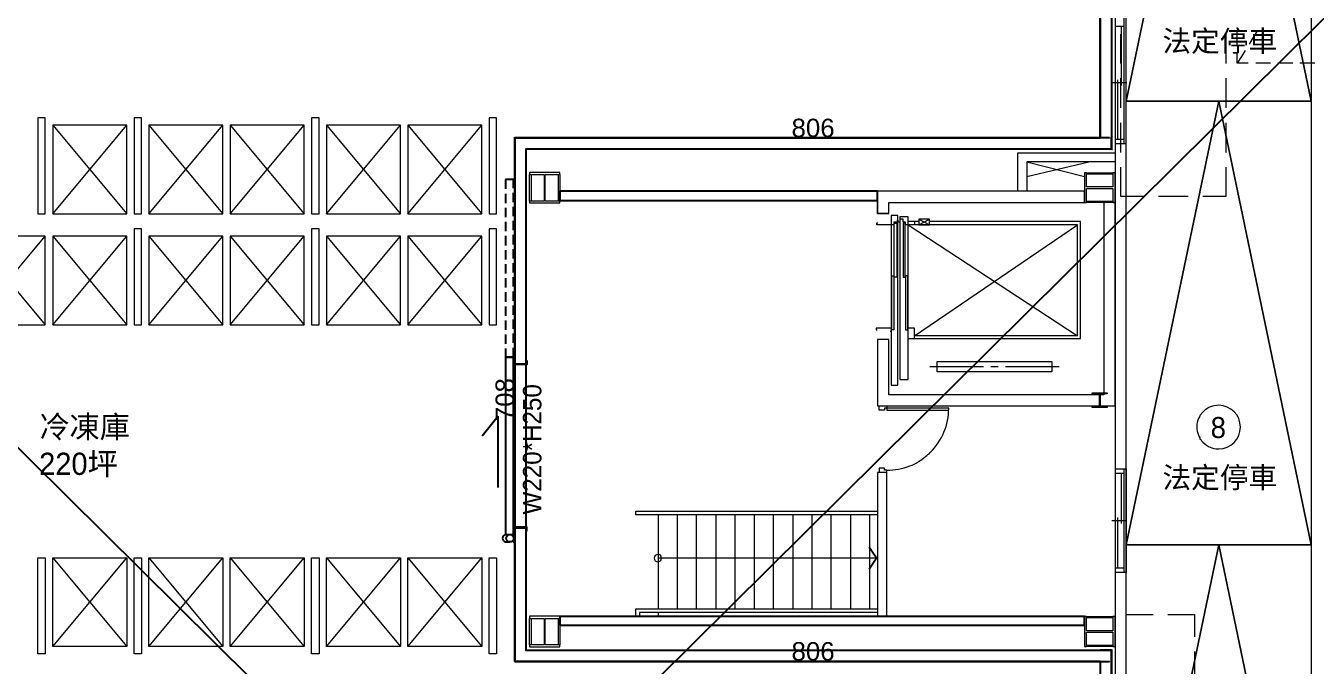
# Model space of a CAD drawing. Header units: millimetres. Extents: x -15161 to 10473752, y -72817 to 33960.
# Drawn here: x 37351 to 39095, y 1664 to 2530 of the extents above; entities that cross this region are included whole.
import ezdxf

# ---------------------------------------------------------------- set-up
doc = ezdxf.new("R2010")
doc.units = ezdxf.units.MM
doc.linetypes.add('HIDDEN', pattern=[9.525, 6.35, -3.175])
for name, color, linetype in [('PDF_單色填滿', 7, 'Continuous'), ('PDF_幾何圖形', 7, 'Continuous'), ('PDF_文字', 7, 'Continuous')]:
    doc.layers.add(name, color=color, linetype=linetype)
doc.layers.add('添利-門', color=150, linetype='Continuous', lineweight=25)
doc.styles.add('PDF PMingLiU', font='PMingLiU.ttf')
doc.styles.get("Standard").update_dxf_attribs({"font": 'arial.ttf'})
doc.dimstyles.new('ISO-25', dxfattribs={"dimtxt": 25, "dimasz": 2.5, "dimexe": 1.25, "dimexo": 0.625, "dimtad": 1, "dimdec": 0, "dimtxsty": 'Standard', "dimcen": 2.5, "dimadec": 0, "dimazin": 0, "dimtfac": 1, "dimtdec": 0, "dimtmove": 0, "dimatfit": 3, "dimfxl": 1, "dimarcsym": 0})

# ---------------------------------------------------------------- blocks, each defined once
blk = doc.blocks.new('拆除後的建築底圖1131126')
for points in [[(11839, 2294.3), (12268.7, 2294.3), (12268.7, 2306.5), (11839, 2306.5)], [(11839, 1720.1), (12548.1, 1720.1), (12548.1, 1731.6), (11839, 1731.6)]]:
    blk.add_lwpolyline(points, close=True)
at = {"layer": 'PDF_單色填滿', "lineweight": 0}
for points in [[(12259, 1825.1), (12256, 1825.1), (12268.7, 1810.7), (12265.7, 1810.7)], [(12268.7, 1810.7), (12265.7, 1810.7), (12259, 1795.9), (12256, 1795.9)]]:
    blk.add_solid(points, dxfattribs=at)
at = {"layer": 'PDF_幾何圖形', "lineweight": 0}
for points in [[(12854.7, 2428.5), (12729.8, 3028.9), (12604.5, 2428.5), (12729.8, 3028.9)], [(12604.5, 2428.5), (12604.5, 3028.9), (12854.7, 3028.9), (12854.7, 2428.5)], [(12854.7, 1828.5), (12729.8, 2428.5), (12604.5, 1828.5), (12729.8, 2428.5)], [(12604.5, 1828.5), (12604.5, 2428.5), (12854.7, 2428.5), (12854.7, 1828.5)], [(11798.3, 2293.4), (11798.3, 2290.9), (11839, 2290.9), (11839, 2293.4), (11819.5, 2293.4), (11819.5, 2329.4), (11839, 2329.4), (11839, 2331.9), (11798.3, 2331.9), (11798.3, 2329.4), (11817.8, 2329.4), (11817.8, 2293.4)], [(11798.3, 2293.4), (11798.3, 2329.4), (11800.4, 2329.4), (11800.4, 2293.4)], [(11837.3, 2293.4), (11837.3, 2329.4), (11839, 2329.4), (11839, 2293.4)], [(12586.7, 2291.3), (12589.6, 2291.3), (12589.6, 2331.5), (12586.7, 2331.5), (12586.7, 2312.5), (12551.1, 2312.5), (12551.1, 2331.5), (12548.1, 2331.5), (12548.1, 2291.3), (12551.1, 2291.3), (12551.1, 2310.3), (12586.7, 2310.3)], [(12551.1, 2329.8), (12551.1, 2331.5), (12586.7, 2331.5), (12586.7, 2329.8)], [(12268.7, 2276.5), (12283.9, 2276.5), (12283.9, 2291.3), (12548.1, 2291.3), (12548.1, 2306.5), (12268.7, 2306.5)], [(12268.7, 2106.3), (12268.7, 2016.5), (12589.6, 2016.5), (12589.6, 2291.3), (12574.4, 2291.3), (12574.4, 2031.3), (12283.9, 2031.3), (12283.9, 2106.3)], [(12551.1, 2291.3), (12551.1, 2293), (12586.7, 2293), (12586.7, 2291.3)], [(12295.8, 2044.4), (12295.8, 2273.9), (12286.9, 2273.9), (12286.9, 2044.4)], [(12309.8, 2052.1), (12309.8, 2271.8), (12298.8, 2271.8), (12298.8, 2052.1)], [(12338.6, 2261.2), (12338.6, 2268.9), (12324.2, 2268.9), (12324.2, 2261.2)], [(12291.1, 2190.5), (12291.1, 2263.3), (12294.5, 2263.3), (12294.5, 2190.5)], [(12306, 2190.5), (12306, 2263.3), (12303, 2263.3), (12303, 2190.5)], [(12287.8, 2119.4), (12287.8, 2192.2), (12290.7, 2192.2), (12290.7, 2119.4)], [(12309.4, 2119.4), (12309.4, 2192.2), (12306.4, 2192.2), (12306.4, 2119.4)], [(12504.1, 2076.2), (12504.1, 2062.2), (12349.2, 2062.2), (12349.2, 2076.2)], [(12558.7, 2032.6), (12558.7, 2033.9), (12579.1, 2033.9), (12579.1, 2032.6), (12569.3, 2032.6), (12569.3, 2015.2), (12579.1, 2015.2), (12579.1, 2014), (12558.7, 2014), (12558.7, 2015.2), (12568.5, 2015.2), (12568.5, 2032.6)], [(12854.7, 1228.6), (12729.8, 1828.5), (12604.5, 1228.6), (12729.8, 1828.5)], [(12604.5, 1228.6), (12604.5, 1828.5), (12854.7, 1828.5), (12854.7, 1228.6)], [(12854.7, 1828.5), (12854.7, 1228.6), (12604.5, 1228.6), (12604.5, 1828.5)], [(11798.3, 1693.4), (11798.3, 1690.5), (11839, 1690.5), (11839, 1693.4), (11819.5, 1693.4), (11819.5, 1729), (11839, 1729), (11839, 1732), (11798.3, 1732), (11798.3, 1729), (11817.8, 1729), (11817.8, 1693.4)], [(11798.3, 1693.4), (11798.3, 1729), (11800.4, 1729), (11800.4, 1693.4)], [(11837.3, 1693.4), (11837.3, 1729), (11839, 1729), (11839, 1693.4)], [(12586.7, 1690.9), (12589.6, 1690.9), (12589.6, 1731.6), (12586.7, 1731.6), (12586.7, 1712.1), (12551.1, 1712.1), (12551.1, 1731.6), (12548.1, 1731.6), (12548.1, 1690.9), (12551.1, 1690.9), (12551.1, 1710.4), (12586.7, 1710.4)], [(12551.1, 1729.9), (12551.1, 1731.6), (12586.7, 1731.6), (12586.7, 1729.9)], [(12551.1, 1690.9), (12551.1, 1693), (12586.7, 1693), (12586.7, 1690.9)]]:
    blk.add_lwpolyline(points, close=True, dxfattribs=at)
at = {"layer": 'PDF_幾何圖形', "lineweight": 5}
for points in [[(12604.5, 2428.5), (12604.5, 3028.9), (12854.7, 3028.9), (12854.7, 2428.5)], [(12604.5, 1828.5), (12604.5, 2428.5), (12854.7, 2428.5), (12854.7, 1828.5)], [(12604.5, 1228.6), (12604.5, 1828.5), (12854.7, 1828.5), (12854.7, 1228.6)]]:
    blk.add_lwpolyline(points, close=True, dxfattribs=at)
at = {"layer": 'PDF_幾何圖形', "lineweight": 0}
blk.add_lwpolyline([(13204.8, 3028.9), (12854.7, 3028.9, -0.000209), (12854.3, 625.2)], format="xyb", dxfattribs=at)
for points in [[(12589.6, 2851.5), (12589.6, 2371.3), (12604.5, 2371.3), (12604.5, 2851.5)], [(12601.5, 2851.5), (12601.5, 2371.3)], [(12589.6, 2529.7), (12601.5, 2529.7)], [(12597.7, 2529.7), (12597.7, 2449.6)], [(12754.8, 2504.3), (12754.8, 2524.6)], [(12781.4, 2522.5), (12775.9, 2514), (12770.9, 2505.5)], [(12765.4, 2497.1), (12760.3, 2488.6), (12754.8, 2479.7)], [(12769.6, 2479.7), (12754.8, 2479.7), (12754.8, 2494.5)], [(12799.7, 2479.7), (12779.8, 2479.7)], [(12829.7, 2479.7), (12809.8, 2479.7)], [(12859.8, 2479.7), (12839.5, 2479.7)], [(12585.4, 2453.5), (12605.7, 2453.5)], [(12593.5, 2377.2), (12593.5, 2457.3)], [(12589.6, 2378.9), (12589.6, 1931.4), (12604.5, 1931.4), (12604.5, 2378.9)], [(12589.6, 2377.2), (12601.5, 2377.2)], [(12458, 2306.5), (12458, 2358.6), (12589.6, 2358.6)], [(12470.2, 2346.3), (12548.1, 2326.4)], [(12470.2, 2326.4), (12554.1, 2346.3)], [(12589.6, 2346.3), (12470.2, 2346.3), (12470.2, 2306.5)], [(12268.7, 2276.5), (12283.9, 2276.5), (12268.7, 2276.5), (12268.7, 2306.5)], [(12294.5, 2267.6), (12295.8, 2267.6), (12295.8, 2264.6), (12290.7, 2264.6), (12290.7, 2261.2), (12267.4, 2261.2), (12267.4, 2263.8), (12269.1, 2263.8)], [(12318.7, 2265.5), (12318.7, 2261.2), (12306.4, 2261.2), (12306.4, 2264.6), (12303.4, 2264.6), (12303.4, 2268.9), (12298.8, 2268.9), (12298.8, 2264.6), (12297.5, 2264.6)], [(12324.2, 2268.9), (12338.6, 2261.2)], [(12324.2, 2261.2), (12338.6, 2268.9)], [(12309.8, 2107.5), (12543.1, 2107.5), (12543.1, 2265.5), (12338.6, 2265.5)], [(12324.2, 2265.5), (12309.8, 2265.5)], [(12309.8, 2261.2), (12538.8, 2111.3), (12538.8, 2261.2), (12318.7, 2261.2)], [(12538.8, 2111.3), (12318.7, 2111.3), (12538.8, 2261.2)], [(12285.6, 2117.3), (12287.3, 2117.3), (12287.3, 2121.5), (12266.6, 2121.5), (12266.6, 2119), (12268.3, 2119)], [(12318.7, 2107.5), (12318.7, 2121.5), (12309.8, 2121.5)], [(12574.4, 2031.3), (12283.9, 2031.3), (12283.9, 2106.3), (12268.7, 2106.3), (12268.7, 2016.5)], [(12411.8, 2069.4), (12339.4, 2069.4)], [(12431.7, 2069.4), (12421.6, 2069.4)], [(12513.9, 2069.4), (12441.5, 2069.4)], [(12268.7, 2016.5), (12281, 2016.5), (12281, 2013.5), (12278, 2013.5), (12278, 2010.6), (12270.8, 2010.6), (12270.8, 2016.5)], [(12364.8, 2013.5), (12281, 2013.5), (12281, 2010.6), (12364.8, 2010.6)], [(12281, 1732), (12281, 1926.3), (12268.7, 1926.3), (12268.7, 1732)], [(12281, 1926.3), (12281, 1929.3), (12278, 1929.3), (12278, 1932.2), (12270.8, 1932.2), (12270.8, 1926.3)], [(12589.6, 1931.4), (12589.6, 1791.3)], [(12589.6, 1925.5), (12601.5, 1925.5)], [(12597.7, 1925.5), (12597.7, 1857.3)], [(12601.5, 1931.4), (12601.5, 1791.3)], [(12604.5, 1931.4), (12604.5, 1791.3)], [(12268.7, 1869.2), (11941.8, 1869.2), (11941.8, 1874.2), (12268.7, 1874.2)], [(11971.9, 1869.2), (11971.9, 1742.1)], [(11997.7, 1869.2), (11997.7, 1742.1)], [(12023.6, 1869.2), (12023.6, 1742.1)], [(12049.8, 1869.2), (12049.8, 1742.1)], [(12075.6, 1869.2), (12075.6, 1742.1)], [(12101.9, 1869.2), (12101.9, 1742.1)], [(12127.7, 1869.2), (12127.7, 1742.1)], [(12154, 1869.2), (12154, 1742.1)], [(12179.8, 1869.2), (12179.8, 1742.1)], [(12205.6, 1869.2), (12205.6, 1742.1)], [(12231.9, 1869.2), (12231.9, 1742.1)], [(12257.7, 1869.2), (12257.7, 1742.1)], [(12585.4, 1861.5), (12605.7, 1861.5)], [(12593.5, 1797.2), (12593.5, 1865.4)], [(12268.7, 1810.7), (11971.9, 1810.7)], [(12589.6, 1797.2), (12601.5, 1797.2)], [(12604.5, 1651.1), (12604.5, 1791.3), (12589.6, 1791.3), (12589.6, 1651.1)], [(11941.8, 1732), (11941.8, 1742.1), (12268.7, 1742.1)], [(12268.7, 1737.1), (11946.9, 1737.1), (11946.9, 1732)], [(11971.9, 1737.1), (11971.9, 1732)], [(12604.5, 1734.5), (12640.9, 1734.5)], [(12660.8, 1734.5), (12697.2, 1734.5), (12697.2, 1704)], [(12697.2, 1684.1), (12697.2, 1643.9)]]:
    blk.add_lwpolyline(points, dxfattribs=at)
at = {"layer": 'PDF_幾何圖形', "lineweight": 5}
for points in [[(12597.3, 2479.3), (12597.3, 2519.1)], [(12739.5, 2519.1), (12739.5, 2479.3)], [(12754.8, 2504.3), (12754.8, 2524.6)], [(12781.4, 2522.5), (12775.9, 2514), (12770.9, 2505.5)], [(12765.4, 2497.1), (12760.3, 2488.6), (12754.8, 2479.7)], [(12769.6, 2479.7), (12754.8, 2479.7), (12754.8, 2494.5)], [(12799.7, 2479.7), (12779.8, 2479.7)], [(12829.7, 2479.7), (12809.8, 2479.7)], [(12859.8, 2479.7), (12839.5, 2479.7)], [(12597.3, 2419.2), (12597.3, 2459.4)], [(12739.5, 2459.4), (12739.5, 2419.2)], [(12597.3, 2359), (12597.3, 2399.3)], [(12739.5, 2399.3), (12739.5, 2359)], [(12628.2, 2299.3), (12597.3, 2299.3), (12597.3, 2339.1)], [(12739.5, 2339.1), (12739.5, 2299.3), (12708.2, 2299.3)], [(12688.3, 2299.3), (12648.5, 2299.3)], [(12709, 2008.9), (12706.5, 2006.3), (12706.1, 2005.1)], [(12702.3, 1976.7), (12702.7, 1975.4), (12703.1, 1974.6), (12704, 1973.3), (12704.4, 1972)]]:
    blk.add_lwpolyline(points, dxfattribs=at)
at = {"layer": 'PDF_幾何圖形', "lineweight": 0}
blk.add_arc((12283.4, 2007.4), 77.8, 291.8349, 310.0922, dxfattribs=at)
for points in [[(12339.8, 1953.4), (12356, 1970.1), (12364.8, 1990.3), (12364.8, 2013.5)], [(12333.5, 1947.9), (12335.8, 1949.9), (12337.6, 1950.9), (12339.8, 1953.4)], [(12281, 1929.3), (12291.8, 1929.3), (12302.2, 1931.7), (12312.3, 1935.2)], [(11976.6, 1810.7), (11976.8, 1817.8), (11966.1, 1816.6), (11966.8, 1810.7)], [(11966.8, 1810.7), (11966.2, 1804), (11977.2, 1803.6), (11976.6, 1810.7)]]:
    blk.add_open_spline(points, degree=3, dxfattribs=at)
at = {"layer": 'PDF_幾何圖形', "lineweight": 5}
for points in [[(12729.8, 2017.4), (12720.9, 2016.8), (12715.8, 2014.7), (12709, 2008.9)], [(12759, 1987.7), (12759.2, 2004.1), (12746, 2016.9), (12729.8, 2017.4)], [(12702.7, 2000), (12701.2, 1995.6), (12699.8, 1992.5), (12700.2, 1987.7)], [(12706.1, 2005.1), (12703.6, 2003), (12704.6, 2002.8), (12702.7, 2000)], [(12700.2, 1987.7), (12699.8, 1983.7), (12700.8, 1980.3), (12702.3, 1976.7)], [(12704.4, 1972), (12708.1, 1968.7), (12704.5, 1970.8), (12708.2, 1967.4)], [(12729.8, 1958.1), (12746.1, 1958.4), (12759.2, 1971.5), (12759, 1987.7)], [(12708.2, 1967.4), (12715.9, 1960.5), (12719.6, 1958.9), (12729.8, 1958.1)]]:
    blk.add_open_spline(points, degree=3, dxfattribs=at)
at = {"layer": 'PDF_文字', "attachment_point": 4, "style": 'PDF PMingLiU'}
for s, insert, char_height in [('法定停車', (12653.6, 2508.1), 28.45), ('8', (12718.8, 1986.9), 28.4), ('法定停車', (12653.6, 1917.9), 28.45)]:
    blk.add_mtext(s, dxfattribs=dict(at, insert=insert, char_height=char_height))
blk = doc.blocks.new('*D36')
at = {"color": 0, "lineweight": -2, "transparency": 16777216}
for p, q in [((38817.9, 2883.4), (38817.9, 2366.1)), ((38818.5, 2885.9), (38819.2, 2885.9)), ((38818.5, 2363.6), (38819.2, 2363.6))]:
    blk.add_line(p, q, dxfattribs=at)
at = {"color": 0, "transparency": 16777216}
for points in [[(38817.5, 2883.4), (38818.3, 2883.4), (38817.9, 2885.9)], [(38817.5, 2366.1), (38818.3, 2366.1), (38817.9, 2363.6)]]:
    blk.add_solid(points, dxfattribs=at)
at = {"layer": 'Defpoints', "color": 0, "transparency": 16777216}
for p in [(38817.9, 2885.9), (38817.9, 2363.6), (38817.9, 2363.6)]:
    blk.add_point(p, dxfattribs=at)
at = {"color": 0, "transparency": 16777216, "insert": (38804.5, 2624.8), "char_height": 25, "attachment_point": 5, "rotation": 90}
blk.add_mtext('522', dxfattribs=at)
blk = doc.blocks.new('*D37')
at = {"color": 0, "lineweight": -2, "transparency": 16777216}
for p, q in [((38011.6, 2364.2), (38011.6, 2379.9)), ((38815.4, 2378.6), (38014.1, 2378.6)), ((38817.9, 2364.2), (38817.9, 2379.9))]:
    blk.add_line(p, q, dxfattribs=at)
at = {"color": 0, "transparency": 16777216}
for points in [[(38014.1, 2379), (38014.1, 2378.2), (38011.6, 2378.6)], [(38815.4, 2379), (38815.4, 2378.2), (38817.9, 2378.6)]]:
    blk.add_solid(points, dxfattribs=at)
at = {"layer": 'Defpoints', "color": 0, "transparency": 16777216}
for p in [(38011.6, 2378.6), (38011.6, 2363.6), (38817.9, 2363.6)]:
    blk.add_point(p, dxfattribs=at)
at = {"color": 0, "transparency": 16777216, "insert": (38414.7, 2392), "char_height": 25, "attachment_point": 5}
blk.add_mtext('806', dxfattribs=at)
blk = doc.blocks.new('*D38')
at = {"color": 0, "lineweight": -2, "transparency": 16777216}
for p, q in [((38011.6, 2376.1), (38011.6, 1673.4)), ((38012.2, 2378.6), (38012.8, 2378.6)), ((38012.2, 1670.9), (38012.8, 1670.9))]:
    blk.add_line(p, q, dxfattribs=at)
at = {"color": 0, "transparency": 16777216}
for points in [[(38011.1, 2376.1), (38012, 2376.1), (38011.6, 2378.6)], [(38011.1, 1673.4), (38012, 1673.4), (38011.6, 1670.9)]]:
    blk.add_solid(points, dxfattribs=at)
at = {"layer": 'Defpoints', "color": 0, "transparency": 16777216}
for p in [(38011.6, 2378.6), (38011.6, 1670.9), (38011.6, 1670.9)]:
    blk.add_point(p, dxfattribs=at)
at = {"color": 0, "transparency": 16777216, "insert": (37998.2, 2024.8), "char_height": 25, "attachment_point": 5, "rotation": 90}
blk.add_mtext('708', dxfattribs=at)
blk = doc.blocks.new('*D39')
at = {"color": 0, "lineweight": -2, "transparency": 16777216}
for p, q in [((38011.6, 1671.5), (38011.6, 1672.2)), ((38014.1, 1670.9), (38815.4, 1670.9)), ((38817.9, 1671.5), (38817.9, 1672.2))]:
    blk.add_line(p, q, dxfattribs=at)
at = {"color": 0, "transparency": 16777216}
for points in [[(38014.1, 1671.3), (38014.1, 1670.5), (38011.6, 1670.9)], [(38815.4, 1671.3), (38815.4, 1670.5), (38817.9, 1670.9)]]:
    blk.add_solid(points, dxfattribs=at)
at = {"layer": 'Defpoints', "color": 0, "transparency": 16777216}
for p in [(38011.6, 1670.9), (38817.9, 1670.9), (38817.9, 1670.9)]:
    blk.add_point(p, dxfattribs=at)
at = {"color": 0, "transparency": 16777216, "insert": (38414.7, 1684.3), "char_height": 25, "attachment_point": 5}
blk.add_mtext('806', dxfattribs=at)
blk = doc.blocks.new('*D40')
at = {"color": 0, "lineweight": -2, "transparency": 16777216}
for p, q in [((38817.9, 1683.4), (38817.9, 1139)), ((38818.5, 1685.9), (38819.2, 1685.9)), ((38818.5, 1136.5), (38819.2, 1136.5))]:
    blk.add_line(p, q, dxfattribs=at)
at = {"color": 0, "transparency": 16777216}
for points in [[(38817.5, 1683.4), (38818.3, 1683.4), (38817.9, 1685.9)], [(38817.5, 1139), (38818.3, 1139), (38817.9, 1136.5)]]:
    blk.add_solid(points, dxfattribs=at)
at = {"layer": 'Defpoints', "color": 0, "transparency": 16777216}
for p in [(38817.9, 1685.9), (38817.9, 1136.5), (38817.9, 1136.5)]:
    blk.add_point(p, dxfattribs=at)
at = {"color": 0, "transparency": 16777216, "insert": (38804.5, 1411.2), "char_height": 25, "attachment_point": 5, "rotation": 90}
blk.add_mtext('549', dxfattribs=at)

msp = doc.modelspace()

# ---------------------------------------------------------------- linework, layer by layer
at = {"color": 8, "lineweight": 13, "ltscale": 0.13}
for p, q in [((37386.9619, 2275.9083), (37486.9619, 2395.9083)), ((37386.9619, 2395.9083), (37486.9619, 2275.9083)), ((37516.9619, 2275.9083), (37616.9619, 2395.9083)), ((37516.9619, 2395.9083), (37616.9619, 2275.9083)), ((37626.9619, 2275.9083), (37726.9619, 2395.9083)), ((37626.9619, 2395.9083), (37726.9619, 2275.9083)), ((37756.9619, 2275.9083), (37856.9619, 2395.9083)), ((37756.9619, 2395.9083), (37856.9619, 2275.9083)), ((37866.9619, 2275.9083), (37966.9619, 2395.9083)), ((37866.9619, 2395.9083), (37966.9619, 2275.9083)), ((37276.9619, 2125.9083), (37376.9619, 2245.9083)), ((37276.9619, 2245.9083), (37376.9619, 2125.9083)), ((37386.9619, 2125.9083), (37486.9619, 2245.9083)), ((37386.9619, 2245.9083), (37486.9619, 2125.9083)), ((37516.9619, 2125.9083), (37616.9619, 2245.9083)), ((37516.9619, 2245.9083), (37616.9619, 2125.9083)), ((37626.9619, 2125.9083), (37726.9619, 2245.9083)), ((37626.9619, 2245.9083), (37726.9619, 2125.9083)), ((37756.9619, 2125.9083), (37856.9619, 2245.9083)), ((37756.9619, 2245.9083), (37856.9619, 2125.9083)), ((37866.9619, 2125.9083), (37966.9619, 2245.9083)), ((37866.9619, 2245.9083), (37966.9619, 2125.9083)), ((37386.9619, 1810.9083), (37486.9619, 1690.9083)), ((37386.9619, 1690.9083), (37486.9619, 1810.9083)), ((37516.9619, 1810.9083), (37616.9619, 1690.9083)), ((37516.9619, 1690.9083), (37616.9619, 1810.9083)), ((37626.9619, 1810.9083), (37726.9619, 1690.9083)), ((37626.9619, 1690.9083), (37726.9619, 1810.9083)), ((37756.9619, 1810.9083), (37856.9619, 1690.9083)), ((37756.9619, 1690.9083), (37856.9619, 1810.9083)), ((37866.9619, 1810.9083), (37966.9619, 1690.9083)), ((37866.9619, 1690.9083), (37966.9619, 1810.9083))]:
    msp.add_line(p, q, dxfattribs=at)
at = {"color": 4}
for points in [[(34313.4744, 4959.9057), (41545.4633, -2209.2652)], [(41545.4633, 4959.9057), (34313.4744, -2209.2652)]]:
    msp.add_lwpolyline(points, dxfattribs=at)
at = {"color": 94}
for points in [[(37327.3554, 3526.8628), (38026.1383, 3526.8628), (38026.1383, 3486.6395), (38077.2015, 3486.6395), (38077.2015, 3526.8628), (38776.4076, 3526.8628), (38776.4076, 3486.6395), (38817.901, 3486.6395), (38817.901, 2936.9608), (38777.6778, 2936.9608), (38777.6778, 2885.8976), (38817.901, 2885.8976), (38817.901, 2363.6142), (38026.5617, 2363.6142), (38026.5617, 1685.9083), (38817.901, 1685.9083), (38817.901, 1136.6529)], [(37342.3554, 3511.8628), (38011.1383, 3511.8628), (38011.1383, 3471.6395), (38092.2015, 3471.6395), (38092.2015, 3511.8628), (38761.4076, 3511.8628), (38761.4076, 3471.6395), (38802.901, 3471.6395), (38802.901, 2951.9608), (38762.6778, 2951.9608), (38762.6778, 2870.8976), (38802.901, 2870.8976), (38802.901, 2378.6142), (38011.5617, 2378.6142), (38011.5617, 1670.9083), (38802.901, 1670.9083), (38802.901, 1151.6529)], [(38802.901, 2885.8976), (38817.901, 2885.8976), (38817.901, 2363.6142), (38802.901, 2363.6142)], [(38802.901, 2378.6142), (38802.901, 2870.8976)], [(38011.5617, 2378.6142), (38802.901, 2378.6142)], [(38802.901, 1670.9083), (38011.5617, 1670.9083), (38011.5617, 2378.6142), (38026.5617, 2378.6142)], [(38817.901, 2378.6142), (38817.901, 2363.6142), (38026.5617, 2363.6142), (38026.5617, 1685.9083), (38817.901, 1685.9083), (38817.901, 1670.9083)], [(38802.901, 1136.6529), (38802.901, 1136.527), (38817.901, 1136.527), (38817.901, 1685.9083), (38802.901, 1685.9083)], [(38802.901, 1670.9083), (38802.901, 1151.6529)]]:
    msp.add_lwpolyline(points, dxfattribs=at)
at = {"color": 8, "lineweight": 13, "ltscale": 0.13}
for points in [[(37376.9619, 2405.9083), (37366.9619, 2405.9083), (37366.9619, 2275.9083), (37376.9619, 2275.9083)], [(37386.9619, 2275.9083), (37486.9619, 2275.9083), (37486.9619, 2395.9083), (37386.9619, 2395.9083)], [(37506.9619, 2405.9083), (37496.9619, 2405.9083), (37496.9619, 2275.9083), (37506.9619, 2275.9083)], [(37506.9619, 2405.9083), (37496.9619, 2405.9083), (37496.9619, 2275.9083), (37506.9619, 2275.9083)], [(37516.9619, 2275.9083), (37616.9619, 2275.9083), (37616.9619, 2395.9083), (37516.9619, 2395.9083)], [(37626.9619, 2275.9083), (37726.9619, 2275.9083), (37726.9619, 2395.9083), (37626.9619, 2395.9083)], [(37746.9619, 2405.9083), (37736.9619, 2405.9083), (37736.9619, 2275.9083), (37746.9619, 2275.9083)], [(37746.9619, 2405.9083), (37736.9619, 2405.9083), (37736.9619, 2275.9083), (37746.9619, 2275.9083)], [(37756.9619, 2275.9083), (37856.9619, 2275.9083), (37856.9619, 2395.9083), (37756.9619, 2395.9083)], [(37866.9619, 2275.9083), (37966.9619, 2275.9083), (37966.9619, 2395.9083), (37866.9619, 2395.9083)], [(37986.9619, 2405.9083), (37976.9619, 2405.9083), (37976.9619, 2275.9083), (37986.9619, 2275.9083)], [(37506.9619, 2255.9083), (37496.9619, 2255.9083), (37496.9619, 2125.9083), (37506.9619, 2125.9083)], [(37506.9619, 2255.9083), (37496.9619, 2255.9083), (37496.9619, 2125.9083), (37506.9619, 2125.9083)], [(37746.9619, 2255.9083), (37736.9619, 2255.9083), (37736.9619, 2125.9083), (37746.9619, 2125.9083)], [(37746.9619, 2255.9083), (37736.9619, 2255.9083), (37736.9619, 2125.9083), (37746.9619, 2125.9083)], [(37986.9619, 2255.9083), (37976.9619, 2255.9083), (37976.9619, 2125.9083), (37986.9619, 2125.9083)], [(37276.9619, 2125.9083), (37376.9619, 2125.9083), (37376.9619, 2245.9083), (37276.9619, 2245.9083)], [(37386.9619, 2125.9083), (37486.9619, 2125.9083), (37486.9619, 2245.9083), (37386.9619, 2245.9083)], [(37516.9619, 2125.9083), (37616.9619, 2125.9083), (37616.9619, 2245.9083), (37516.9619, 2245.9083)], [(37626.9619, 2125.9083), (37726.9619, 2125.9083), (37726.9619, 2245.9083), (37626.9619, 2245.9083)], [(37756.9619, 2125.9083), (37856.9619, 2125.9083), (37856.9619, 2245.9083), (37756.9619, 2245.9083)], [(37866.9619, 2125.9083), (37966.9619, 2125.9083), (37966.9619, 2245.9083), (37866.9619, 2245.9083)], [(37376.9619, 1680.9083), (37366.9619, 1680.9083), (37366.9619, 1810.9083), (37376.9619, 1810.9083)], [(37386.9619, 1810.9083), (37486.9619, 1810.9083), (37486.9619, 1690.9083), (37386.9619, 1690.9083)], [(37506.9619, 1680.9083), (37496.9619, 1680.9083), (37496.9619, 1810.9083), (37506.9619, 1810.9083)], [(37506.9619, 1680.9083), (37496.9619, 1680.9083), (37496.9619, 1810.9083), (37506.9619, 1810.9083)], [(37516.9619, 1810.9083), (37616.9619, 1810.9083), (37616.9619, 1690.9083), (37516.9619, 1690.9083)], [(37626.9619, 1810.9083), (37726.9619, 1810.9083), (37726.9619, 1690.9083), (37626.9619, 1690.9083)], [(37746.9619, 1680.9083), (37736.9619, 1680.9083), (37736.9619, 1810.9083), (37746.9619, 1810.9083)], [(37746.9619, 1680.9083), (37736.9619, 1680.9083), (37736.9619, 1810.9083), (37746.9619, 1810.9083)], [(37756.9619, 1810.9083), (37856.9619, 1810.9083), (37856.9619, 1690.9083), (37756.9619, 1690.9083)], [(37866.9619, 1810.9083), (37966.9619, 1810.9083), (37966.9619, 1690.9083), (37866.9619, 1690.9083)], [(37986.9619, 1680.9083), (37976.9619, 1680.9083), (37976.9619, 1810.9083), (37986.9619, 1810.9083)]]:
    msp.add_lwpolyline(points, close=True, dxfattribs=at)
at = {"layer": 'PDF_幾何圖形', "color": 150, "lineweight": 25, "true_color": 0x007fff}
for points in [[(38026.7475, 2077.4689), (38028.0233, 2077.4689), (38028.0233, 2072.3656), (38009.9891, 2072.3656), (38009.9891, 2092.46), (38010.946, 2092.46), (38010.946, 2073.3225), (38026.7475, 2073.3225)], [(38026.7475, 1847.2622), (38028.0233, 1847.2622), (38028.0233, 1852.3656), (38009.9891, 1852.3656), (38009.9891, 1832.2711), (38010.946, 1832.2711), (38010.946, 1851.4087), (38026.7475, 1851.4087)]]:
    msp.add_lwpolyline(points, close=True, dxfattribs=at)
at = {"layer": '添利-門', "linetype": 'HIDDEN', "ltscale": 2}
for p, q in [((38009.9891, 2322.3656), (37998.9891, 2322.3656)), ((37998.9891, 2322.3656), (37998.9891, 2082.3656)), ((38009.9891, 2082.3656), (38009.9891, 2322.3656)), ((37998.9891, 2082.3656), (38009.9891, 2082.3656))]:
    msp.add_line(p, q, dxfattribs=at)
at = {"layer": '添利-門'}
for p, q in [((38009.9891, 2082.3656), (37998.9891, 2082.3656)), ((37998.9891, 2082.3656), (37998.9891, 1842.3656)), ((38009.9891, 1842.3656), (38009.9891, 2082.3656)), ((37998.9891, 1842.3656), (38009.9891, 1842.3656))]:
    msp.add_line(p, q, dxfattribs=at)
at = {"layer": '添利-門', "linetype": 'Continuous'}
for p, q in [((37988.8651, 2002.3607), (37967.6502, 1975.29)), ((37988.8651, 1906.1025), (37988.8651, 2002.3607))]:
    msp.add_line(p, q, dxfattribs=at)
at = {"layer": '添利-門', "linetype": 'ByBlock', "lineweight": -3}
msp.add_line((38000.0888, 1832.3657), (38005.02, 1832.3657), dxfattribs=at)
at = {"layer": '添利-門'}
msp.add_circle((38005.02, 1837.3657), 5, dxfattribs=at)
msp.add_arc((38000.0888, 1837.3657), 5, 90, 270, dxfattribs=at)

# ---------------------------------------------------------------- block references
at = {"color": 30}
msp.add_blockref('拆除後的建築底圖1131126', (26233.2578, 0), dxfattribs=at)

# ---------------------------------------------------------------- texts
at = {"color": 30, "insert": (38022.5186, 1869.4334), "char_height": 25, "attachment_point": 1, "rotation": 90}
msp.add_mtext_dynamic_manual_height_columns('{\\fPMingLiU|b0|i0|c136|p18;\\C150;\\c16744192;W220*H250}', width=230.42296, gutter_width=12.5, heights=[0], dxfattribs=at)
at = {"color": 94, "insert": (37368.6571, 2003.074), "char_height": 30, "attachment_point": 1}
msp.add_mtext_dynamic_manual_height_columns('{\\fPMingLiU|b0|i0|c136|p18;\\C6;冷凍庫\\P220坪}', width=313.551513, gutter_width=12.5, heights=[0], dxfattribs=at)

# ---------------------------------------------------------------- dimensions: what is measured, and where the dimension line sits
at = {"color": 5}
for base, p1, p2, picture, middle in [((38817.901, 2363.6142), (38817.901, 2885.8976), (38817.901, 2363.6142), '*D36', (38804.5117, 2624.7559)), ((38011.5617, 1670.9083), (38011.5617, 2378.6142), (38011.5617, 1670.9083), '*D38', (37998.1724, 2024.7612)), ((38817.901, 1136.527), (38817.901, 1685.9083), (38817.901, 1136.527), '*D40', (38804.5117, 1411.2176))]:
    dim = msp.add_linear_dim(base=base, p1=p1, p2=p2, angle=90, dimstyle='ISO-25', dxfattribs=at)
    dim.commit()
    dim.dimension.update_dxf_attribs({"geometry": picture, "text_midpoint": middle})
for base, p1, p2, picture, middle in [((38011.5617, 2378.6142), (38817.901, 2363.6142), (38011.5617, 2363.6142), '*D37', (38414.7314, 2392.0035)), ((38817.901, 1670.9083), (38011.5617, 1670.9083), (38817.901, 1670.9083), '*D39', (38414.7314, 1684.2976))]:
    dim = msp.add_linear_dim(base=base, p1=p1, p2=p2, dimstyle='ISO-25', dxfattribs=at)
    dim.commit()
    dim.dimension.update_dxf_attribs({"geometry": picture, "text_midpoint": middle})

doc.saveas('drawing.dxf')
